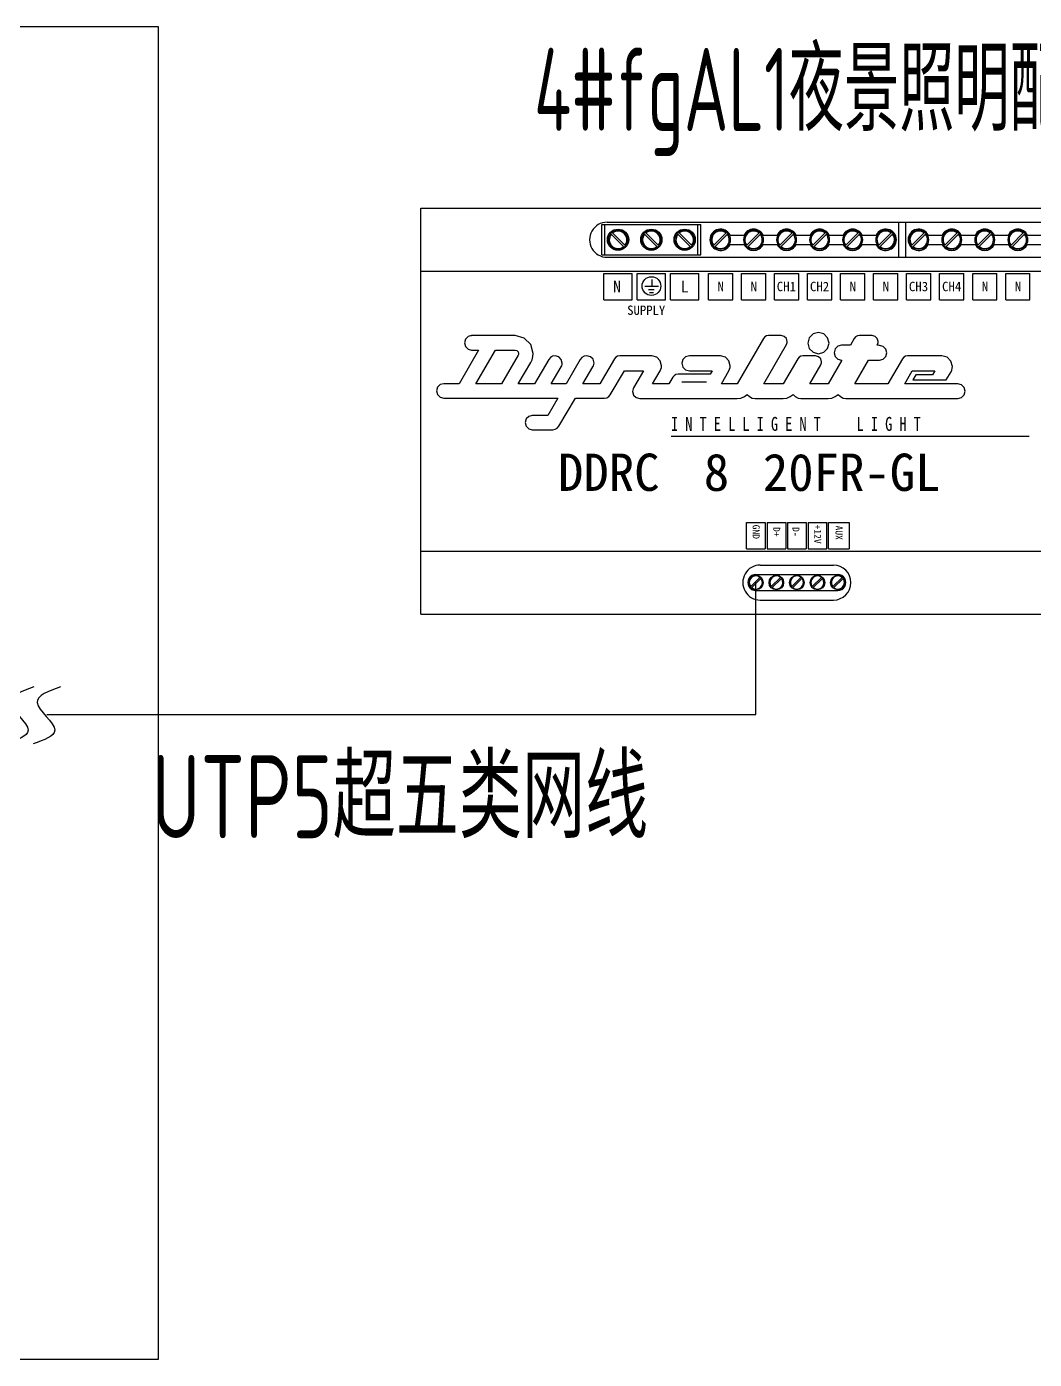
# Model space of a CAD drawing. Header units: millimetres. Extents: x -158656 to -149924, y -51573 to -51018.
# Drawn here: x -156766.2 to -156723.7, y -51298 to -51241.8 of the extents above; entities that cross this region are included whole.
import ezdxf

# ---------------------------------------------------------------- set-up
doc = ezdxf.new("R2010")
doc.units = ezdxf.units.MM
doc.header["$MEASUREMENT"] = 0
for name, color, linetype in [('FG-灯具', 3, 'Continuous'), ('kindalt-文字', 7, 'Continuous'), ('TKTEXT', 9, 'Continuous'), ('系统', 7, 'Continuous')]:
    doc.layers.add(name, color=color, linetype=linetype)
doc.styles.add('XD2008', font='xd-hzs.shx', dxfattribs={"width": 0.7, "bigfont": 'xd-hztxt.shx'})

msp = doc.modelspace()

# ---------------------------------------------------------------- linework, layer by layer
at = {"layer": 'FG-灯具'}
msp.add_lwpolyline([(-156929.98, -51241.767), (-156760.663, -51241.767), (-156760.663, -51297.977), (-156929.98, -51297.977)], close=True, dxfattribs=at)
at = {"layer": 'TKTEXT', "color": 0}
for p, q in [((-156749.581, -51266.541), (-156749.581, -51249.428)), ((-156749.581, -51266.541), (-156749.581, -51249.428)), ((-156749.581, -51249.428), (-156707.783, -51249.428)), ((-156741.952, -51250.118), (-156737.764, -51250.118)), ((-156741.952, -51251.394), (-156741.952, -51250.118)), ((-156741.813, -51251.394), (-156741.813, -51250.118)), ((-156741.726, -51250.018), (-156715.638, -51250.018)), ((-156737.903, -51251.394), (-156737.903, -51250.118)), ((-156737.764, -51251.394), (-156737.764, -51250.118)), ((-156729.424, -51251.493), (-156729.424, -51250.018)), ((-156729.125, -51251.493), (-156729.125, -51250.018)), ((-156741.551, -51250.525), (-156741.032, -51251.043)), ((-156741.495, -51250.468), (-156740.976, -51250.987)), ((-156740.145, -51250.525), (-156739.627, -51251.043)), ((-156740.089, -51250.468), (-156739.57, -51250.987)), ((-156738.74, -51250.525), (-156738.221, -51251.043)), ((-156738.684, -51250.468), (-156738.165, -51250.987)), ((-156737.227, -51250.987), (-156736.708, -51250.468)), ((-156737.171, -51251.043), (-156736.652, -51250.525)), ((-156736.538, -51250.557), (-156735.948, -51250.557)), ((-156735.834, -51250.987), (-156735.315, -51250.468)), ((-156735.778, -51251.043), (-156735.259, -51250.525)), ((-156735.144, -51250.557), (-156734.555, -51250.557)), ((-156734.441, -51250.987), (-156733.922, -51250.468)), ((-156734.384, -51251.043), (-156733.866, -51250.525)), ((-156733.751, -51250.557), (-156733.162, -51250.557)), ((-156733.047, -51250.987), (-156732.529, -51250.468)), ((-156732.991, -51251.043), (-156732.472, -51250.525)), ((-156732.358, -51250.557), (-156731.769, -51250.557)), ((-156731.654, -51250.987), (-156731.135, -51250.468)), ((-156731.598, -51251.043), (-156731.079, -51250.525)), ((-156730.964, -51250.557), (-156730.375, -51250.557)), ((-156730.261, -51250.987), (-156729.742, -51250.468)), ((-156730.205, -51251.043), (-156729.686, -51250.525)), ((-156728.868, -51250.987), (-156728.349, -51250.468)), ((-156728.811, -51251.043), (-156728.292, -51250.525)), ((-156728.178, -51250.557), (-156727.589, -51250.557)), ((-156727.474, -51250.987), (-156726.955, -51250.468)), ((-156727.418, -51251.043), (-156726.899, -51250.525)), ((-156726.785, -51250.557), (-156726.195, -51250.557)), ((-156726.081, -51250.987), (-156725.562, -51250.468)), ((-156726.025, -51251.043), (-156725.506, -51250.525)), ((-156725.391, -51250.557), (-156724.802, -51250.557)), ((-156724.688, -51250.987), (-156724.169, -51250.468)), ((-156724.631, -51251.043), (-156724.113, -51250.525)), ((-156723.998, -51250.557), (-156723.409, -51250.557)), ((-156736.538, -51250.955), (-156735.948, -51250.955)), ((-156735.144, -51250.955), (-156734.555, -51250.955)), ((-156733.751, -51250.955), (-156733.162, -51250.955)), ((-156732.358, -51250.955), (-156731.769, -51250.955)), ((-156730.964, -51250.955), (-156730.375, -51250.955)), ((-156728.178, -51250.955), (-156727.589, -51250.955)), ((-156726.785, -51250.955), (-156726.195, -51250.955)), ((-156725.391, -51250.955), (-156724.802, -51250.955)), ((-156723.998, -51250.955), (-156723.409, -51250.955)), ((-156741.952, -51251.394), (-156737.764, -51251.394)), ((-156741.726, -51251.493), (-156715.638, -51251.493)), ((-156749.581, -51252.084), (-156707.783, -51252.084)), ((-156741.866, -51253.283), (-156741.866, -51252.182)), ((-156741.866, -51252.182), (-156740.66, -51252.182)), ((-156740.66, -51253.283), (-156740.66, -51252.182)), ((-156740.461, -51253.283), (-156740.461, -51252.182)), ((-156740.461, -51252.182), (-156739.255, -51252.182)), ((-156739.255, -51253.283), (-156739.255, -51252.182)), ((-156739.056, -51253.283), (-156739.056, -51252.182)), ((-156739.056, -51252.182), (-156737.849, -51252.182)), ((-156737.849, -51253.283), (-156737.849, -51252.182)), ((-156737.451, -51253.283), (-156737.451, -51252.182)), ((-156737.451, -51252.182), (-156736.428, -51252.182)), ((-156736.428, -51253.283), (-156736.428, -51252.182)), ((-156736.058, -51253.283), (-156736.058, -51252.182)), ((-156736.058, -51252.182), (-156735.035, -51252.182)), ((-156735.035, -51253.283), (-156735.035, -51252.182)), ((-156734.664, -51253.283), (-156734.664, -51252.182)), ((-156734.664, -51252.182), (-156733.642, -51252.182)), ((-156733.642, -51253.283), (-156733.642, -51252.182)), ((-156733.271, -51253.283), (-156733.271, -51252.182)), ((-156733.271, -51252.182), (-156732.248, -51252.182)), ((-156732.248, -51253.283), (-156732.248, -51252.182)), ((-156731.878, -51253.283), (-156731.878, -51252.182)), ((-156731.878, -51252.182), (-156730.855, -51252.182)), ((-156730.855, -51253.283), (-156730.855, -51252.182)), ((-156730.485, -51253.283), (-156730.485, -51252.182)), ((-156730.485, -51252.182), (-156729.462, -51252.182)), ((-156729.462, -51253.283), (-156729.462, -51252.182)), ((-156729.091, -51253.283), (-156729.091, -51252.182)), ((-156729.091, -51252.182), (-156728.069, -51252.182)), ((-156728.069, -51253.283), (-156728.069, -51252.182)), ((-156727.698, -51253.283), (-156727.698, -51252.182)), ((-156727.698, -51252.182), (-156726.675, -51252.182)), ((-156726.675, -51253.283), (-156726.675, -51252.182)), ((-156726.305, -51253.283), (-156726.305, -51252.182)), ((-156726.305, -51252.182), (-156725.282, -51252.182)), ((-156725.282, -51253.283), (-156725.282, -51252.182)), ((-156724.912, -51253.283), (-156724.912, -51252.182)), ((-156724.912, -51252.182), (-156723.889, -51252.182)), ((-156723.889, -51253.283), (-156723.889, -51252.182)), ((-156741.866, -51253.283), (-156740.66, -51253.283)), ((-156740.461, -51253.283), (-156739.255, -51253.283)), ((-156739.056, -51253.283), (-156737.849, -51253.283)), ((-156737.451, -51253.283), (-156736.428, -51253.283)), ((-156736.058, -51253.283), (-156735.035, -51253.283)), ((-156734.664, -51253.283), (-156733.642, -51253.283)), ((-156733.271, -51253.283), (-156732.248, -51253.283)), ((-156731.878, -51253.283), (-156730.855, -51253.283)), ((-156730.485, -51253.283), (-156729.462, -51253.283)), ((-156729.091, -51253.283), (-156728.069, -51253.283)), ((-156727.698, -51253.283), (-156726.675, -51253.283)), ((-156726.305, -51253.283), (-156725.282, -51253.283)), ((-156724.912, -51253.283), (-156723.889, -51253.283)), ((-156747.698, -51254.949), (-156747.739, -51255.103)), ((-156747.739, -51255.103), (-156747.698, -51255.259)), ((-156747.59, -51254.838), (-156747.698, -51254.949)), ((-156747.437, -51254.795), (-156747.59, -51254.838)), ((-156747.436, -51254.795), (-156747.437, -51254.795)), ((-156747.437, -51254.795), (-156747.435, -51254.795)), ((-156745.599, -51254.795), (-156747.437, -51254.795)), ((-156747.435, -51254.795), (-156747.436, -51254.795)), ((-156745.218, -51254.901), (-156745.599, -51254.795)), ((-156744.947, -51255.171), (-156745.218, -51254.901)), ((-156744.844, -51255.551), (-156744.947, -51255.171)), ((-156735.134, -51254.923), (-156736.236, -51256.825)), ((-156735.078, -51254.856), (-156735.134, -51254.923)), ((-156735.115, -51256.825), (-156734.16, -51255.173)), ((-156735.003, -51254.811), (-156735.078, -51254.856)), ((-156734.916, -51254.795), (-156735.003, -51254.811)), ((-156734.378, -51254.795), (-156734.916, -51254.795)), ((-156734.251, -51254.833), (-156734.378, -51254.795)), ((-156734.162, -51254.922), (-156734.251, -51254.833)), ((-156734.128, -51255.045), (-156734.162, -51254.922)), ((-156734.16, -51255.173), (-156734.144, -51255.133)), ((-156734.144, -51255.133), (-156734.132, -51255.089)), ((-156734.132, -51255.089), (-156734.128, -51255.045)), ((-156733.196, -51254.889), (-156733.257, -51255.115)), ((-156733.257, -51255.115), (-156733.196, -51255.341)), ((-156733.035, -51254.728), (-156733.196, -51254.889)), ((-156732.809, -51254.667), (-156733.035, -51254.728)), ((-156732.583, -51254.728), (-156732.809, -51254.667)), ((-156732.422, -51254.889), (-156732.583, -51254.728)), ((-156732.361, -51255.115), (-156732.422, -51254.889)), ((-156732.422, -51255.341), (-156732.361, -51255.115)), ((-156731.836, -51255.205), (-156731.994, -51255.248)), ((-156731.451, -51255.205), (-156731.836, -51255.205)), ((-156731.298, -51254.923), (-156731.451, -51255.205)), ((-156731.241, -51254.856), (-156731.298, -51254.923)), ((-156731.166, -51254.811), (-156731.241, -51254.856)), ((-156731.08, -51254.795), (-156731.166, -51254.811)), ((-156730.542, -51254.795), (-156731.08, -51254.795)), ((-156730.417, -51254.833), (-156730.542, -51254.795)), ((-156730.327, -51254.924), (-156730.417, -51254.833)), ((-156730.343, -51255.205), (-156730.324, -51255.167)), ((-156730.292, -51255.205), (-156730.343, -51255.205)), ((-156730.292, -51255.051), (-156730.327, -51254.924)), ((-156730.324, -51255.167), (-156730.307, -51255.128)), ((-156730.307, -51255.128), (-156730.296, -51255.09)), ((-156730.296, -51255.09), (-156730.292, -51255.051)), ((-156730.234, -51255.211), (-156730.292, -51255.205)), ((-156730.081, -51255.254), (-156730.234, -51255.211)), ((-156747.149, -51255.41), (-156747.963, -51256.825)), ((-156747.698, -51255.259), (-156747.59, -51255.369)), ((-156747.59, -51255.369), (-156747.437, -51255.41)), ((-156747.437, -51255.41), (-156747.436, -51255.41)), ((-156747.436, -51255.41), (-156747.433, -51255.41)), ((-156747.433, -51255.41), (-156747.431, -51255.41)), ((-156747.431, -51255.41), (-156747.149, -51255.41)), ((-156747.258, -51256.825), (-156746.432, -51255.41)), ((-156746.432, -51255.41), (-156745.599, -51255.41)), ((-156745.478, -51255.621), (-156746.176, -51256.825)), ((-156745.599, -51255.41), (-156745.529, -51255.429)), ((-156745.529, -51255.429), (-156745.478, -51255.48)), ((-156745.478, -51255.48), (-156745.458, -51255.551)), ((-156745.467, -51255.6), (-156745.478, -51255.621)), ((-156745.461, -51255.576), (-156745.467, -51255.6)), ((-156745.458, -51255.551), (-156745.461, -51255.576)), ((-156744.891, -51255.814), (-156744.856, -51255.685)), ((-156744.856, -51255.685), (-156744.844, -51255.551)), ((-156744.117, -51255.725), (-156744.184, -51255.807)), ((-156744.026, -51255.672), (-156744.117, -51255.725)), ((-156743.921, -51255.653), (-156744.026, -51255.672)), ((-156743.765, -51255.694), (-156743.921, -51255.653)), ((-156743.655, -51255.802), (-156743.765, -51255.694)), ((-156742.787, -51255.72), (-156742.858, -51255.807)), ((-156742.693, -51255.666), (-156742.787, -51255.72)), ((-156742.583, -51255.647), (-156742.693, -51255.666)), ((-156742.426, -51255.688), (-156742.583, -51255.647)), ((-156742.317, -51255.798), (-156742.426, -51255.688)), ((-156741.417, -51255.781), (-156742.026, -51256.825)), ((-156741.359, -51255.714), (-156741.417, -51255.781)), ((-156741.279, -51255.67), (-156741.359, -51255.714)), ((-156741.186, -51255.653), (-156741.279, -51255.67)), ((-156739.841, -51255.653), (-156741.186, -51255.653)), ((-156739.631, -51255.71), (-156739.841, -51255.653)), ((-156739.482, -51255.859), (-156739.631, -51255.71)), ((-156738.411, -51255.696), (-156738.524, -51255.809)), ((-156738.253, -51255.653), (-156738.411, -51255.696)), ((-156736.947, -51255.653), (-156738.253, -51255.653)), ((-156736.736, -51255.71), (-156736.947, -51255.653)), ((-156736.587, -51255.859), (-156736.736, -51255.71)), ((-156733.686, -51255.775), (-156734.295, -51256.825)), ((-156733.63, -51255.709), (-156733.686, -51255.775)), ((-156733.555, -51255.668), (-156733.63, -51255.709)), ((-156733.469, -51255.653), (-156733.555, -51255.668)), ((-156732.931, -51255.653), (-156733.469, -51255.653)), ((-156733.196, -51255.341), (-156733.035, -51255.502)), ((-156733.035, -51255.502), (-156732.809, -51255.564)), ((-156732.806, -51255.687), (-156732.931, -51255.653)), ((-156732.809, -51255.564), (-156732.583, -51255.502)), ((-156732.716, -51255.776), (-156732.806, -51255.687)), ((-156732.681, -51255.903), (-156732.716, -51255.776)), ((-156732.583, -51255.502), (-156732.422, -51255.341)), ((-156732.106, -51255.361), (-156732.149, -51255.519)), ((-156732.149, -51255.519), (-156732.106, -51255.682)), ((-156731.994, -51255.248), (-156732.106, -51255.361)), ((-156732.106, -51255.682), (-156731.994, -51255.796)), ((-156730.234, -51255.833), (-156730.081, -51255.79)), ((-156729.97, -51255.365), (-156730.081, -51255.254)), ((-156730.081, -51255.79), (-156729.97, -51255.677)), ((-156729.927, -51255.519), (-156729.97, -51255.365)), ((-156729.97, -51255.677), (-156729.927, -51255.519)), ((-156729.267, -51255.775), (-156729.882, -51256.825)), ((-156729.211, -51255.709), (-156729.267, -51255.775)), ((-156729.136, -51255.668), (-156729.211, -51255.709)), ((-156729.049, -51255.653), (-156729.136, -51255.668)), ((-156727.608, -51255.653), (-156729.049, -51255.653)), ((-156727.381, -51255.714), (-156727.608, -51255.653)), ((-156727.221, -51255.874), (-156727.381, -51255.714)), ((-156745.471, -51256.825), (-156744.946, -51255.935)), ((-156744.946, -51255.935), (-156744.891, -51255.814)), ((-156744.184, -51255.807), (-156744.786, -51256.825)), ((-156744.081, -51256.825), (-156743.659, -51256.114)), ((-156743.659, -51256.114), (-156743.633, -51256.066)), ((-156743.614, -51255.954), (-156743.655, -51255.802)), ((-156743.633, -51256.066), (-156743.618, -51256.012)), ((-156743.618, -51256.012), (-156743.614, -51255.954)), ((-156742.858, -51255.807), (-156743.447, -51256.825)), ((-156742.743, -51256.825), (-156742.32, -51256.114)), ((-156742.32, -51256.114), (-156742.294, -51256.066)), ((-156742.275, -51255.954), (-156742.317, -51255.798)), ((-156742.294, -51256.066), (-156742.28, -51256.012)), ((-156742.28, -51256.012), (-156742.275, -51255.954)), ((-156741.59, -51257.299), (-156740.994, -51256.281)), ((-156740.994, -51256.281), (-156740.194, -51256.281)), ((-156740.194, -51256.281), (-156740.61, -51256.998)), ((-156739.803, -51256.825), (-156739.483, -51256.287)), ((-156739.483, -51256.287), (-156739.451, -51256.217)), ((-156739.425, -51256.07), (-156739.482, -51255.859)), ((-156739.451, -51256.217), (-156739.432, -51256.145)), ((-156739.432, -51256.145), (-156739.425, -51256.07)), ((-156738.524, -51255.809), (-156738.567, -51255.967)), ((-156738.567, -51255.967), (-156738.524, -51256.125)), ((-156738.524, -51256.125), (-156738.411, -51256.238)), ((-156738.411, -51256.238), (-156738.253, -51256.281)), ((-156738.253, -51256.281), (-156737.286, -51256.281)), ((-156737.286, -51256.281), (-156737.376, -51256.428)), ((-156736.895, -51256.825), (-156736.588, -51256.281)), ((-156736.588, -51256.281), (-156736.556, -51256.215)), ((-156736.53, -51256.07), (-156736.587, -51255.859)), ((-156736.556, -51256.215), (-156736.537, -51256.144)), ((-156736.537, -51256.144), (-156736.53, -51256.07)), ((-156733.174, -51256.825), (-156732.713, -51256.025)), ((-156732.713, -51256.025), (-156732.696, -51255.986)), ((-156732.696, -51255.986), (-156732.685, -51255.946)), ((-156732.685, -51255.946), (-156732.681, -51255.903)), ((-156731.823, -51255.839), (-156732.399, -51256.825)), ((-156731.994, -51255.796), (-156731.836, -51255.839)), ((-156731.836, -51255.839), (-156731.823, -51255.839)), ((-156731.272, -51256.825), (-156730.702, -51255.839)), ((-156730.702, -51255.839), (-156730.292, -51255.839)), ((-156730.292, -51255.839), (-156730.234, -51255.833)), ((-156729.171, -51256.825), (-156728.851, -51256.281)), ((-156728.851, -51256.281), (-156727.903, -51256.281)), ((-156727.903, -51256.281), (-156727.999, -51256.448)), ((-156727.416, -51256.665), (-156727.218, -51256.326)), ((-156727.16, -51256.102), (-156727.221, -51255.874)), ((-156727.218, -51256.326), (-156727.186, -51256.254)), ((-156727.186, -51256.254), (-156727.166, -51256.178)), ((-156727.166, -51256.178), (-156727.16, -51256.102)), ((-156748.768, -51256.867), (-156748.876, -51256.976)), ((-156748.616, -51256.825), (-156748.768, -51256.867)), ((-156747.963, -51256.825), (-156748.616, -51256.825)), ((-156746.176, -51256.825), (-156747.258, -51256.825)), ((-156744.786, -51256.825), (-156745.471, -51256.825)), ((-156743.447, -51256.825), (-156744.081, -51256.825)), ((-156742.026, -51256.825), (-156742.743, -51256.825)), ((-156739.124, -51256.825), (-156739.803, -51256.825)), ((-156738.958, -51256.556), (-156739.124, -51256.825)), ((-156738.899, -51256.489), (-156738.958, -51256.556)), ((-156738.82, -51256.444), (-156738.899, -51256.489)), ((-156738.727, -51256.428), (-156738.82, -51256.444)), ((-156737.376, -51256.428), (-156738.727, -51256.428)), ((-156737.526, -51256.755), (-156738.577, -51256.755)), ((-156736.236, -51256.825), (-156736.895, -51256.825)), ((-156734.295, -51256.825), (-156735.115, -51256.825)), ((-156732.399, -51256.825), (-156733.174, -51256.825)), ((-156729.882, -51256.825), (-156731.272, -51256.825)), ((-156726.942, -51256.825), (-156729.171, -51256.825)), ((-156728.704, -51256.448), (-156728.825, -51256.665)), ((-156728.825, -51256.665), (-156727.416, -51256.665)), ((-156727.999, -51256.448), (-156728.704, -51256.448)), ((-156726.941, -51256.825), (-156726.942, -51256.825)), ((-156726.938, -51256.825), (-156726.941, -51256.825)), ((-156726.936, -51256.825), (-156726.938, -51256.825)), ((-156726.778, -51256.868), (-156726.936, -51256.825)), ((-156726.665, -51256.981), (-156726.778, -51256.868)), ((-156748.876, -51256.976), (-156748.917, -51257.133)), ((-156748.917, -51257.133), (-156748.876, -51257.285)), ((-156748.876, -51257.285), (-156748.768, -51257.393)), ((-156748.768, -51257.393), (-156748.616, -51257.434)), ((-156748.616, -51257.434), (-156743.8, -51257.434)), ((-156743.8, -51257.434), (-156744.222, -51258.164)), ((-156743.755, -51258.619), (-156743.063, -51257.434)), ((-156743.063, -51257.434), (-156741.827, -51257.434)), ((-156741.827, -51257.434), (-156741.734, -51257.418)), ((-156741.734, -51257.418), (-156741.653, -51257.371)), ((-156741.653, -51257.371), (-156741.59, -51257.299)), ((-156740.644, -51257.099), (-156740.648, -51257.152)), ((-156740.648, -51257.152), (-156740.607, -51257.304)), ((-156740.631, -51257.047), (-156740.644, -51257.099)), ((-156740.61, -51256.998), (-156740.631, -51257.047)), ((-156740.607, -51257.304), (-156740.499, -51257.412)), ((-156740.499, -51257.412), (-156740.347, -51257.453)), ((-156740.347, -51257.453), (-156736.248, -51257.453)), ((-156736.248, -51257.453), (-156736.246, -51257.453)), ((-156736.246, -51257.453), (-156736.242, -51257.453)), ((-156736.242, -51257.453), (-156736.236, -51257.453)), ((-156736.236, -51257.453), (-156736.079, -51257.433)), ((-156736.079, -51257.433), (-156735.935, -51257.373)), ((-156735.935, -51257.373), (-156735.813, -51257.28)), ((-156735.813, -51257.28), (-156735.722, -51257.373)), ((-156735.722, -51257.373), (-156735.609, -51257.433)), ((-156735.609, -51257.433), (-156735.48, -51257.453)), ((-156735.48, -51257.453), (-156735.478, -51257.453)), ((-156735.478, -51257.453), (-156735.473, -51257.453)), ((-156735.473, -51257.453), (-156735.467, -51257.453)), ((-156735.467, -51257.453), (-156734.314, -51257.453)), ((-156734.314, -51257.453), (-156734.308, -51257.453)), ((-156734.308, -51257.453), (-156734.303, -51257.453)), ((-156734.303, -51257.453), (-156734.301, -51257.453)), ((-156734.301, -51257.453), (-156734.145, -51257.433)), ((-156734.145, -51257.433), (-156733.999, -51257.373)), ((-156733.999, -51257.373), (-156733.872, -51257.28)), ((-156733.872, -51257.28), (-156733.785, -51257.373)), ((-156733.785, -51257.373), (-156733.672, -51257.433)), ((-156733.672, -51257.433), (-156733.546, -51257.453)), ((-156733.546, -51257.453), (-156733.541, -51257.453)), ((-156733.541, -51257.453), (-156733.538, -51257.453)), ((-156733.538, -51257.453), (-156733.533, -51257.453)), ((-156733.533, -51257.453), (-156732.418, -51257.453)), ((-156732.418, -51257.453), (-156732.412, -51257.453)), ((-156732.412, -51257.453), (-156732.406, -51257.453)), ((-156732.406, -51257.453), (-156732.399, -51257.453)), ((-156732.399, -51257.453), (-156732.247, -51257.433)), ((-156732.247, -51257.433), (-156732.103, -51257.373)), ((-156732.103, -51257.373), (-156731.976, -51257.28)), ((-156731.976, -51257.28), (-156731.886, -51257.373)), ((-156731.886, -51257.373), (-156731.774, -51257.433)), ((-156731.774, -51257.433), (-156731.65, -51257.453)), ((-156731.65, -51257.453), (-156731.644, -51257.453)), ((-156731.644, -51257.453), (-156731.639, -51257.453)), ((-156731.639, -51257.453), (-156731.637, -51257.453)), ((-156731.637, -51257.453), (-156726.942, -51257.453)), ((-156726.942, -51257.453), (-156726.941, -51257.453)), ((-156726.941, -51257.453), (-156726.938, -51257.453)), ((-156726.938, -51257.453), (-156726.936, -51257.453)), ((-156726.936, -51257.453), (-156726.778, -51257.41)), ((-156726.778, -51257.41), (-156726.665, -51257.297)), ((-156726.622, -51257.139), (-156726.665, -51256.981)), ((-156726.665, -51257.297), (-156726.622, -51257.139)), ((-156745.137, -51258.313), (-156745.177, -51258.465)), ((-156745.177, -51258.465), (-156745.137, -51258.617)), ((-156745.032, -51258.205), (-156745.137, -51258.313)), ((-156744.882, -51258.164), (-156745.032, -51258.205)), ((-156744.222, -51258.164), (-156744.882, -51258.164)), ((-156745.137, -51258.617), (-156745.032, -51258.725)), ((-156745.032, -51258.725), (-156744.882, -51258.766)), ((-156744.882, -51258.766), (-156744.011, -51258.766)), ((-156744.011, -51258.766), (-156743.912, -51258.748)), ((-156743.912, -51258.748), (-156743.824, -51258.697)), ((-156743.824, -51258.697), (-156743.755, -51258.619)), ((-156739.019, -51259.035), (-156723.92, -51259.035)), ((-156735.844, -51263.787), (-156735.844, -51262.686)), ((-156735.844, -51262.686), (-156735.057, -51262.686)), ((-156735.057, -51262.686), (-156735.057, -51263.787)), ((-156734.978, -51262.686), (-156734.978, -51263.787)), ((-156734.978, -51262.686), (-156734.192, -51262.686)), ((-156734.192, -51262.686), (-156734.192, -51263.787)), ((-156734.113, -51262.686), (-156734.113, -51263.787)), ((-156734.113, -51262.686), (-156733.326, -51262.686)), ((-156733.326, -51262.686), (-156733.326, -51263.787)), ((-156733.247, -51262.686), (-156733.247, -51263.787)), ((-156733.247, -51262.686), (-156732.461, -51262.686)), ((-156732.461, -51263.787), (-156732.461, -51262.686)), ((-156732.382, -51262.686), (-156731.516, -51262.686)), ((-156732.382, -51263.787), (-156732.382, -51262.686)), ((-156731.516, -51262.686), (-156731.516, -51263.787)), ((-156749.581, -51263.886), (-156707.783, -51263.886)), ((-156735.844, -51263.787), (-156735.057, -51263.787)), ((-156734.978, -51263.787), (-156734.192, -51263.787)), ((-156734.113, -51263.787), (-156733.326, -51263.787)), ((-156733.247, -51263.787), (-156732.461, -51263.787)), ((-156732.382, -51263.787), (-156731.516, -51263.787)), ((-156735.264, -51264.476), (-156732.175, -51264.476)), ((-156735.666, -51265.387), (-156735.277, -51264.998)), ((-156735.624, -51265.429), (-156735.235, -51265.04)), ((-156735.45, -51264.877), (-156731.989, -51264.877)), ((-156734.801, -51265.387), (-156734.411, -51264.998)), ((-156734.758, -51265.429), (-156734.369, -51265.04)), ((-156733.935, -51265.387), (-156733.546, -51264.998)), ((-156733.893, -51265.429), (-156733.504, -51265.04)), ((-156733.07, -51265.387), (-156732.681, -51264.998)), ((-156733.027, -51265.429), (-156732.638, -51265.04)), ((-156732.204, -51265.387), (-156731.815, -51264.998)), ((-156732.162, -51265.429), (-156731.773, -51265.04)), ((-156735.45, -51265.55), (-156731.989, -51265.55)), ((-156735.264, -51265.951), (-156732.175, -51265.951)), ((-156749.581, -51266.541), (-156707.783, -51266.541))]:
    msp.add_line(p, q, dxfattribs=at)
at = {"layer": 'TKTEXT', "color": 0, "lineweight": 30}
for p, q in [((-156740.132, -51252.719), (-156739.563, -51252.719)), ((-156739.981, -51252.859), (-156739.737, -51252.859)), ((-156739.934, -51252.975), (-156739.772, -51252.975)), ((-156739.842, -51252.43), (-156739.842, -51252.719))]:
    msp.add_line(p, q, dxfattribs=at)
at = {"layer": 'TKTEXT', "color": 0}
for centre, major_axis, start_param, end_param in [((-156741.726, -51250.756), (0.002, 0.738), 0.003278, 3.144871), ((-156741.263, -51250.756), (-0.003, 0.449), 4.705668, 10.988853), ((-156741.263, -51250.756), (-0.002, 0.409), 4.708152, 10.991337), ((-156741.263, -51250.756), (0, 0.369), 0.894828, 3.820253), ((-156741.263, -51250.756), (0, 0.369), 4.034355, 6.959781), ((-156739.858, -51250.756), (-0.003, 0.449), 4.705668, 10.988853), ((-156739.858, -51250.756), (0.001, 0.409), -1.568884, 4.714301), ((-156739.858, -51250.756), (-0.001, 0.369), 0.891597, 3.817023), ((-156739.858, -51250.756), (0, 0.369), 4.034355, 6.959781), ((-156738.452, -51250.756), (0.001, 0.449), -1.568911, 4.714274), ((-156738.452, -51250.756), (0, 0.409), -1.570784, 4.712401), ((-156738.452, -51250.756), (0, 0.369), 0.892805, 3.818231), ((-156738.452, -51250.756), (0.001, 0.369), 4.036525, 6.96195), ((-156736.94, -51250.756), (-0.002, 0.449), -1.114857, 4.248993), ((-156736.94, -51250.756), (-0.002, 0.409), 4.708152, 10.991337), ((-156736.94, -51250.756), (-0.001, 0.369), -0.67962, 2.245805), ((-156736.94, -51250.756), (0, 0.369), 2.465533, 5.390958), ((-156735.546, -51250.756), (0, 0.409), -1.570784, 4.712401), ((-156735.546, -51250.756), (0.001, 0.369), -0.674897, 2.250528), ((-156735.546, -51250.756), (0.003, 0.449), -1.105121, 1.117137), ((-156735.546, -51250.756), (0, 0.369), 2.463535, 5.388961), ((-156734.153, -51250.756), (0.001, 0.409), -1.568884, 4.714301), ((-156734.153, -51250.756), (0.001, 0.369), -0.674897, 2.250528), ((-156734.153, -51250.756), (0, 0.449), -1.111129, 1.111129), ((-156734.153, -51250.756), (0, 0.369), 2.463535, 5.388961), ((-156732.76, -51250.756), (-0.002, 0.409), 4.708152, 10.991337), ((-156732.76, -51250.756), (-0.002, 0.369), -0.68189, 2.243536), ((-156732.76, -51250.756), (-0.003, 0.449), -1.117137, 1.105121), ((-156732.76, -51250.756), (0, 0.369), 2.465533, 5.390958), ((-156731.367, -51250.756), (0.001, 0.409), -1.568884, 4.714301), ((-156731.367, -51250.756), (0.001, 0.369), -0.674897, 2.250528), ((-156731.367, -51250.756), (0.003, 0.449), -1.105121, 1.117137), ((-156731.367, -51250.756), (0, 0.369), 2.463535, 5.388961), ((-156729.973, -51250.756), (-0.002, 0.409), 4.708152, 10.991337), ((-156729.973, -51250.756), (-0.001, 0.369), -0.67962, 2.245805), ((-156729.973, -51250.756), (-0.001, 0.449), 2.026661, 7.392657), ((-156729.973, -51250.756), (0, 0.369), 2.463535, 5.388961), ((-156728.58, -51250.756), (0.001, 0.449), -1.109827, 4.25617), ((-156728.58, -51250.756), (0, 0.409), -1.570784, 4.712401), ((-156728.58, -51250.756), (0.001, 0.369), -0.674897, 2.250528), ((-156728.58, -51250.756), (-0.001, 0.369), 2.461325, 5.386751), ((-156727.187, -51250.756), (0.001, 0.409), -1.568884, 4.714301), ((-156727.187, -51250.756), (0.001, 0.369), -0.674897, 2.250528), ((-156727.187, -51250.756), (0.003, 0.449), -1.105121, 1.117137), ((-156727.187, -51250.756), (0, 0.369), 2.463535, 5.388961), ((-156725.793, -51250.756), (-0.002, 0.409), 4.708152, 10.991337), ((-156725.793, -51250.756), (-0.001, 0.369), -0.67962, 2.245805), ((-156725.793, -51250.756), (-0.003, 0.449), -1.117137, 1.105121), ((-156725.793, -51250.756), (0, 0.369), 2.465533, 5.390958), ((-156724.4, -51250.756), (0, 0.409), -1.570784, 4.712401), ((-156724.4, -51250.756), (0.001, 0.369), -0.674897, 2.250528), ((-156724.4, -51250.756), (0, 0.449), -1.111129, 1.111129), ((-156724.4, -51250.756), (0, 0.369), 2.463535, 5.388961), ((-156735.546, -51250.756), (0, 0.449), 2.030464, 4.252722), ((-156734.153, -51250.756), (0, 0.449), 2.030464, 4.252722), ((-156732.76, -51250.756), (0, 0.449), 2.030464, 4.252722), ((-156731.367, -51250.756), (0, 0.449), 2.030464, 4.252722), ((-156727.187, -51250.756), (0, 0.449), 2.030464, 4.252722), ((-156725.793, -51250.756), (0, 0.449), 2.030464, 4.252722), ((-156724.4, -51250.756), (0, 0.449), 2.030464, 4.252722), ((-156735.264, -51265.213), (0.002, 0.738), 0.003278, 3.144871), ((-156732.175, -51265.213), (0.002, 0.738), 3.144335, 6.285927), ((-156735.45, -51265.213), (-0.237, 0.239), -0.781933, 2.359718), ((-156735.45, -51265.213), (-0.001, 0.307), 4.709282311852938, 10.99246761903252), ((-156735.45, -51265.213), (0, 0.277), -0.676427, 2.248998), ((-156735.45, -51265.213), (0.001, 0.277), 2.466927, 5.392353), ((-156734.585, -51265.213), (-0.001, 0.307), 4.709282311852938, 10.99246761903252), ((-156734.585, -51265.213), (0.001, 0.277), -0.673629, 2.251797), ((-156734.585, -51265.213), (0.001, 0.277), 2.466927, 5.392353), ((-156733.719, -51265.213), (-0.001, 0.307), 4.709282311852938, 10.99246761903252), ((-156733.719, -51265.213), (0, 0.277), -0.677176, 2.24825), ((-156733.719, -51265.213), (0.001, 0.277), 2.466927, 5.392353), ((-156732.854, -51265.213), (-0.002, 0.307), 4.706675, 10.98986), ((-156732.854, -51265.213), (0, 0.277), -0.677176, 2.24825), ((-156732.854, -51265.213), (0, 0.277), 2.464385, 5.389811), ((-156731.989, -51265.213), (-0.002, 0.307), 4.706675, 10.98986), ((-156731.989, -51265.213), (0, 0.277), -0.677176, 2.24825), ((-156731.989, -51265.213), (0, 0.277), 2.464385, 5.389811), ((-156731.989, -51265.213), (0.237, 0.239), 3.923467, 7.065119)]:
    msp.add_ellipse(centre, major_axis=major_axis, ratio=1, start_param=start_param, end_param=end_param, dxfattribs=at)
at = {"layer": 'TKTEXT', "color": 0, "lineweight": 30}
msp.add_ellipse((-156739.853, -51252.708), major_axis=(0, 0.394), ratio=1, start_param=-1.569658, end_param=4.713527, dxfattribs=at)
at = {"layer": '系统', "color": 6}
msp.add_lwpolyline([(-156765.358, -51270.778), (-156735.45, -51270.778), (-156735.45, -51265.213)], dxfattribs=at)
for points in [[(-156765.903, -51269.607), (-156766.895, -51270.275), (-156766.15, -51271.444), (-156767.055, -51272.013)], [(-156764.774, -51269.607), (-156765.766, -51270.275), (-156765.021, -51271.444), (-156765.927, -51272.013)]]:
    msp.add_spline(points, degree=3, dxfattribs=at)

# ---------------------------------------------------------------- texts
at = {"layer": 'kindalt-文字', "ltscale": 2, "style": 'XD2008'}
for s, width, p in [('4#fgAL1夜景照明配电箱系统图', 0.7, (-156744.806, -51246.165)), ('UTP5超五类网线', 0.8, (-156760.933, -51275.996))]:
    msp.add_text(s, height=3.5, dxfattribs=dict(at, width=width)).set_placement(p)
at = {"layer": 'TKTEXT', "color": 0}
for s, height, p in [('N', 0.492, (-156741.471, -51252.977)), ('L', 0.492, (-156738.619, -51252.977)), ('N', 0.398, (-156737.066, -51252.925)), ('N', 0.398, (-156735.673, -51252.925)), ('CH1', 0.3981, (-156734.568, -51252.925)), ('CH2', 0.3981, (-156733.169, -51252.925)), ('N', 0.398, (-156731.493, -51252.925)), ('N', 0.398, (-156730.1, -51252.925)), ('CH3', 0.3981, (-156728.995, -51252.925)), ('CH4', 0.3981, (-156727.596, -51252.925)), ('N', 0.398, (-156725.92, -51252.925)), ('N', 0.398, (-156724.527, -51252.925)), ('SUPPLY', 0.3934, (-156740.877, -51253.923)), ('DDRC', 1.5736, (-156743.796, -51261.348)), ('8', 1.574, (-156737.646, -51261.348)), ('20FR-GL', 1.5736, (-156735.155, -51261.348))]:
    msp.add_text(s, height=height, dxfattribs=at).set_placement(p)
at = {"layer": 'TKTEXT', "color": 0, "width": 0.75}
msp.add_text('I N T E L L I G E N T     L I G H T', height=0.5901, dxfattribs=at).set_placement((-156739.029, -51258.817))
at = {"layer": 'TKTEXT', "color": 0}
for s, p in [('GND', (-156735.584, -51262.772)), ('D+', (-156734.719, -51262.873)), ('D-', (-156733.905, -51262.874)), ('+12V', (-156732.988, -51262.771)), ('AUX', (-156732.089, -51262.811))]:
    msp.add_text(s, height=0.295, rotation=270, dxfattribs=at).set_placement(p)

doc.saveas('drawing.dxf')
